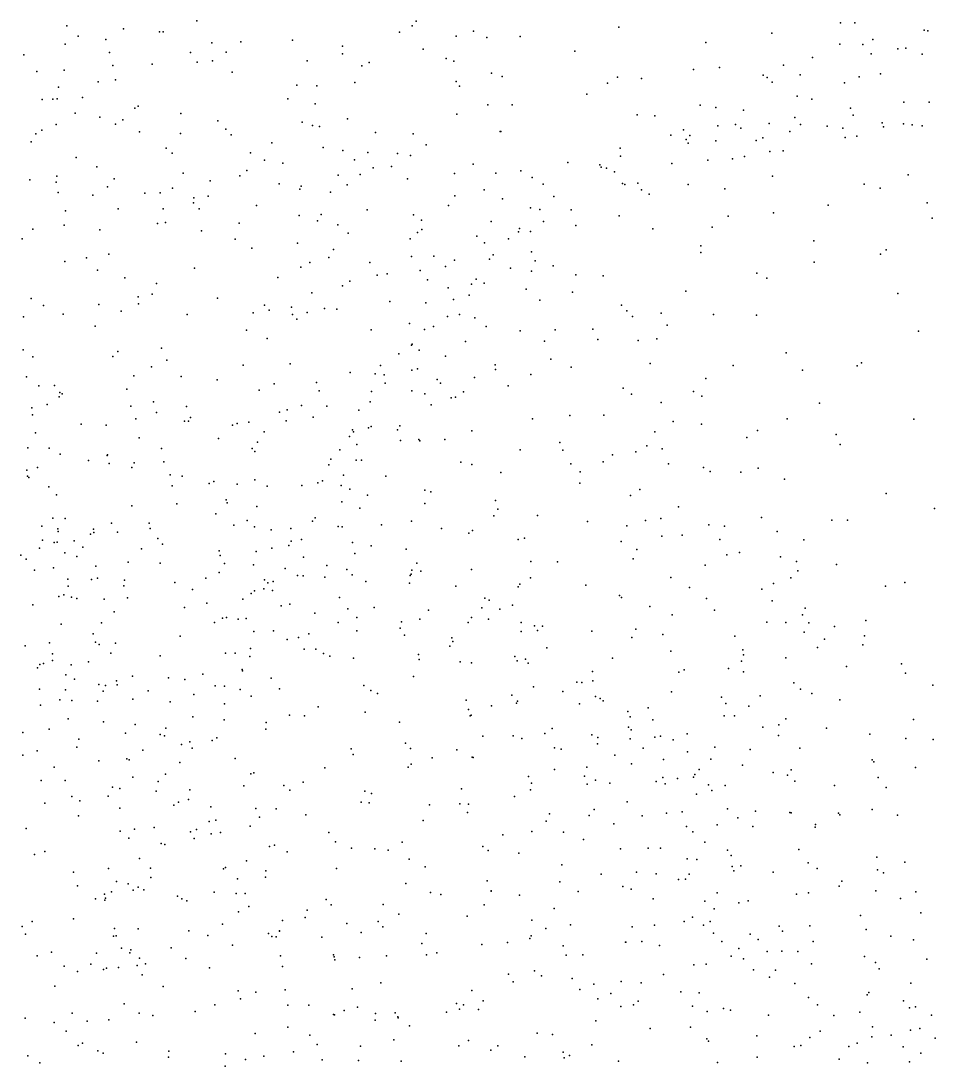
# Model space of a CAD drawing. Header units: metres. Extents: x -24.3 to 24.3, y -27.7 to 27.7.
# Drawn here: x -0.159 to 1.349, y 0.011 to 1.735 of the extents above; entities that cross this region are included whole.
import ezdxf

# ---------------------------------------------------------------- set-up
doc = ezdxf.new("R2010")
doc.units = ezdxf.units.M

msp = doc.modelspace()

# ---------------------------------------------------------------- linework, layer by layer
for p in [(-0.0828, 1.7267, 13.0702), (0.1314, 1.735, 26.5649), (0.4866, 1.7267, 0.2803), (0.4933, 1.7348, 12.5781), (0.8278, 1.7249, -12.4703), (1.1933, 1.7318, -13.4408), (1.217, 1.7319, -12.3331), (-0.0644, 1.7097, -12.4827), (0.0103, 1.722, -10.4654), (0.0696, 1.717, -12.5451), (0.0761, 1.7167, -4.5852), (0.4659, 1.7162, -12.5732), (0.5593, 1.7096, 26.7355), (0.5879, 1.7178, -12.5427), (0.6099, 1.7074, -9.9906), (0.6646, 1.709, 12.0555), (1.0797, 1.715, -12.4058), (1.331, 1.7199, -13.2408), (1.3371, 1.7184, -14.1202), (-0.0858, 1.6968, 23.7263), (-0.0186, 1.7041, -14.6329), (0.156, 1.6989, -10.3054), (0.2041, 1.7007, 10.5897), (0.2891, 1.7033, -12.6076), (0.3716, 1.6934, 11.2598), (0.9709, 1.6996, -22.1173), (1.1924, 1.6967, -13.6505), (1.2299, 1.6959, -13.2999), (1.2466, 1.7042, -13.7995), (1.3008, 1.6899, -9.8848), (-0.1537, 1.6791, 23.0659), (-0.0125, 1.683, -5.7027), (0.1208, 1.6827, 12.0125), (0.1796, 1.6836, 12.8459), (0.3718, 1.6805, 12.719), (0.5046, 1.6882, 22.3982), (0.5429, 1.6731, 21.9842), (0.7548, 1.6853, -12.5317), (1.1473, 1.6748, -0.8084), (1.2436, 1.6807, -13.9236), (1.2878, 1.6891, -14.0315), (1.3281, 1.6803, -12.3473), (-0.0072, 1.6612, 23.6665), (0.0575, 1.6635, 12.8926), (0.1322, 1.6668, 11.0838), (0.1575, 1.6694, -6.2179), (0.3137, 1.669, 11.1674), (0.4035, 1.6611, 18.4523), (0.4159, 1.6663, 19.8473), (0.5552, 1.6685, -6.7843), (0.9937, 1.6583, -12.4895), (1.0992, 1.6619, -13.5207), (-0.1324, 1.6518, -10.4904), (-0.0876, 1.6539, 11.0487), (0.1895, 1.6506, -14.9049), (0.6175, 1.6486, 11.4639), (0.6349, 1.6431, 11.5998), (0.8252, 1.6423, -0.3292), (0.8648, 1.6399, -12.5467), (0.9506, 1.6546, -9.9253), (1.0659, 1.6456, -13.3758), (1.0722, 1.6418, -7.2503), (1.1268, 1.6463, -13.708), (1.2242, 1.6425, -13.2076), (1.2595, 1.6479, -14.168), (-0.0966, 1.6255, -12.5423), (-0.0314, 1.6346, -5.359), (-0.0029, 1.6376, 23.5786), (0.2966, 1.6291, 11.1794), (0.3294, 1.6278, 0.4801), (0.3922, 1.6333, -10.0529), (0.5593, 1.6353, -4.2826), (0.5648, 1.6275, -12.6358), (0.8087, 1.6323, -9.9415), (1.0806, 1.6337, -13.6164), (1.2, 1.633, -4.41), (-0.1238, 1.6052, 26.5152), (-0.1061, 1.6057, 26.3841), (-0.099, 1.6064, 23.8534), (-0.0573, 1.6089, 1.0115), (0.2814, 1.6064, -12.6694), (0.775, 1.614, -12.5997), (1.1219, 1.6108, -13.9502), (1.146, 1.6057, -14.0914), (0.0292, 1.5911, 12.3657), (0.0348, 1.5941, 18.3563), (0.3267, 1.5984, 20.6309), (0.6116, 1.5966, 12.3653), (0.6514, 1.5966, 12.1991), (0.9618, 1.596, -13.3807), (0.9878, 1.5923, -13.5949), (1.0335, 1.5878, -13.8159), (1.2098, 1.5908, -13.0798), (1.298, 1.601, -7.4171), (1.3397, 1.6008, -14.3924), (-0.0695, 1.5828, 12.969), (-0.0284, 1.5764, 23.7408), (0.0092, 1.5718, 26.6265), (0.1053, 1.5824, -10.3172), (0.1658, 1.5704, 26.4011), (0.3801, 1.5737, 23.0945), (0.5602, 1.5812, 0.0107), (0.8577, 1.5803, 26.6322), (0.8872, 1.5786, -4.2819), (1.1181, 1.5758, -15.1339), (1.2139, 1.5796, -14.2989), (-0.1243, 1.5548, -10.4474), (-0.1009, 1.5643, 23.0001), (-0.0025, 1.5647, -12.6444), (0.037, 1.552, 23.4785), (0.179, 1.5565, -12.6804), (0.3053, 1.5679, 11.774), (0.3222, 1.5627, -10.1), (0.3338, 1.5609, 20.2181), (0.632, 1.5527, -15.1063), (0.6329, 1.5525, -9.949), (0.9344, 1.5553, -13.7286), (0.9907, 1.5619, -0.6576), (1.0201, 1.5642, -13.1581), (1.029, 1.5583, -13.9995), (1.0755, 1.5657, -12.5604), (1.1096, 1.5524, -13.0174), (1.127, 1.5639, -14.1876), (1.1711, 1.5616, -9.8381), (1.1971, 1.5578, -12.9518), (1.2621, 1.5666, -1.1018), (1.2644, 1.56, -12.5423), (1.2973, 1.565, -12.8816), (1.3113, 1.5637, -12.7198), (1.3278, 1.5618, -14.4933), (-0.1417, 1.5356, 26.1028), (-0.1339, 1.5485, 26.8637), (0.1047, 1.5495, 26.2784), (0.1879, 1.5472, 26.5287), (0.426, 1.551, -9.9955), (0.4885, 1.5485, 11.3086), (0.9133, 1.5463, -13.2598), (0.9385, 1.5394, -9.906), (0.9448, 1.5457, -13.8581), (0.9877, 1.5369, -12.616), (1.0541, 1.5376, -9.879), (1.0652, 1.5419, 26.572), (1.2009, 1.5426, -12.6687), (1.2203, 1.545, -12.7956), (0.081, 1.5253, 26.1504), (0.2202, 1.5174, 12.7987), (0.2549, 1.5337, 26.3805), (0.3396, 1.5262, -12.7093), (0.3723, 1.521, 19.6844), (0.4133, 1.518, 12.6615), (0.5095, 1.5305, -12.7044), (0.8299, 1.5251, -13.5979), (0.9419, 1.5332, -13.1046), (1.0765, 1.5197, -12.7315), (1.0988, 1.5206, -12.8448), (-0.0674, 1.5096, 9.759), (0.091, 1.5166, -5.0884), (0.2428, 1.5051, 10.0947), (0.2731, 1.5003, 26.234), (0.3915, 1.5056, 26.3961), (0.4627, 1.5164, 22.7764), (0.4838, 1.513, 11.0583), (0.7436, 1.5014, -12.7155), (0.8304, 1.512, -13.3854), (0.9744, 1.5052, -12.7875), (1.0153, 1.5073, -12.9202), (1.0348, 1.5112, -14.1635), (-0.0334, 1.4943, 26.9277), (0.1087, 1.4839, 26.8358), (0.2138, 1.4883, 26.7595), (0.4221, 1.4928, 10.3811), (0.4524, 1.495, 10.6378), (0.5566, 1.4834, -9.952), (0.5872, 1.4989, 12.4934), (0.6248, 1.4838, 11.5194), (0.6657, 1.4877, 11.6576), (0.7965, 1.4975, -13.4962), (0.7982, 1.4938, -7.0521), (0.8075, 1.4922, -13.7469), (0.8204, 1.4858, -12.8368), (0.9152, 1.4997, -13.9494), (-0.1439, 1.4727, 1.2084), (-0.1007, 1.469, 23.956), (-0.0996, 1.4786, 27.2441), (-0.0051, 1.4747, 12.561), (0.1535, 1.471, 26.0611), (0.2021, 1.4796, 11.0599), (0.2672, 1.466, -10.161), (0.3647, 1.4804, 26.6839), (0.4011, 1.4814, 26.4461), (0.4787, 1.4742, 26.6056), (0.6845, 1.4767, 11.9169), (0.7027, 1.4659, -12.8147), (0.8336, 1.4669, -13.0747), (0.859, 1.4673, -12.9769), (1.0813, 1.4789, -14.3276), (1.2322, 1.4659, -9.7833), (1.3048, 1.4808, 26.4898), (-0.0972, 1.4517, 11.0176), (-0.016, 1.461, 25.9822), (0.0457, 1.4507, 11.0353), (0.0707, 1.4512, 23.2967), (0.0912, 1.4588, 12.8404), (0.3011, 1.4576, 26.1017), (0.3036, 1.4624, -22.1945), (0.352, 1.4527, -10.0807), (0.3792, 1.4646, 11.1967), (0.6053, 1.4563, -6.8739), (0.8374, 1.4653, -9.9118), (0.8647, 1.4564, -4.4847), (0.8774, 1.4491, -14.033), (0.9418, 1.4652, -14.1161), (1.0022, 1.4582, -14.2434), (1.2588, 1.4591, -14.6634), (-0.0402, 1.4474, 23.846), (0.1261, 1.4347, 18.5957), (0.1262, 1.4431, -12.7181), (0.1499, 1.4459, -5.4421), (0.5568, 1.4464, -12.7668), (0.6354, 1.4416, 12.3253), (0.7204, 1.4454, -13.6098), (1.3361, 1.4351, -14.7367), (-0.0855, 1.4218, 27.368), (0.0014, 1.4247, 23.0829), (0.0757, 1.4251, 27.0517), (0.1352, 1.4249, 26.1799), (0.2301, 1.4304, -6.1891), (0.3, 1.4141, 20.764), (0.3363, 1.4158, 12.1964), (0.4123, 1.4231, 11.9914), (0.4888, 1.4151, 11.2774), (0.5464, 1.4305, -4.6508), (0.682, 1.4264, 12.0487), (0.6974, 1.4237, -13.356), (0.7492, 1.4235, -13.1395), (1.0825, 1.4184, -14.4803), (1.1731, 1.4309, -14.5877), (-0.0873, 1.3981, 12.8538), (0.0665, 1.4007, 0.763), (0.0798, 1.4025, 23.8718), (0.2012, 1.4012, 12.4164), (0.3307, 1.4053, -12.7705), (0.364, 1.3983, 21.3412), (0.502, 1.4062, 21.9808), (0.617, 1.4041, 26.5883), (0.7033, 1.404, -9.9234), (0.7568, 1.3976, -13.9453), (0.8279, 1.4135, -0.5552), (1.0082, 1.4128, -14.3708), (1.3444, 1.4096, -9.7157), (-0.1391, 1.3913, 24.0818), (-0.0286, 1.3903, 25.8855), (0.1389, 1.3887, -15.1285), (0.3808, 1.3848, 23.3569), (0.4954, 1.3858, 26.12), (0.5027, 1.3909, 22.4078), (0.5932, 1.3798, -9.9476), (0.6622, 1.3872, 26.3761), (0.6638, 1.3926, -13.4518), (0.682, 1.3874, -13.7817), (0.8838, 1.3921, -14.2075), (0.9818, 1.3945, -9.879), (-0.1566, 1.3755, 25.8158), (0.1949, 1.3751, -12.7607), (0.2975, 1.3685, 19.8528), (0.4835, 1.3755, -0.0252), (0.6062, 1.3689, -12.9004), (0.6454, 1.3752, -13.5685), (0.9626, 1.3638, -4.6631), (1.149, 1.3723, -9.7855), (-0.0138, 1.3504, 12.7471), (0.2222, 1.3602, -10.2283), (0.3568, 1.3577, 19.3164), (0.4853, 1.3463, 10.0823), (0.5225, 1.3467, 12.5012), (0.6201, 1.349, 26.1793), (0.6833, 1.3538, -12.978), (0.9627, 1.3529, -21.9484), (1.259, 1.3501, -21.9165), (1.2685, 1.3573, -14.7666), (-0.0864, 1.3379, -10.4586), (-0.0508, 1.344, 9.5253), (0.3032, 1.3287, 27.0204), (0.3179, 1.3365, 21.0477), (0.3492, 1.3446, 0.2096), (0.4167, 1.3364, 26.9323), (0.5419, 1.3301, 26.3237), (0.5566, 1.3405, 10.4606), (0.614, 1.3422, -13.3748), (0.6897, 1.3391, 26.6569), (0.7193, 1.331, -14.0788), (1.1497, 1.3368, 26.4026), (-0.0325, 1.324, 0.9603), (0.0129, 1.311, 12.7843), (0.1273, 1.3273, 27.173), (0.2653, 1.3115, 25.8954), (0.429, 1.3157, 21.7345), (0.4453, 1.318, -10.0237), (0.4999, 1.3232, -12.8948), (0.6491, 1.3273, -13.9454), (0.6836, 1.3221, 11.9196), (0.7567, 1.316, -4.7576), (0.8017, 1.3143, -9.9003), (1.0552, 1.3191, -9.8155), (1.072, 1.3105, -15.3657), (0.0647, 1.3018, -10.3955), (0.3718, 1.2981, 11.2086), (0.3839, 1.3055, 25.9445), (0.5119, 1.3077, 22.6094), (0.5463, 1.2944, -13.1523), (0.5846, 1.3006, -13.0412), (0.5922, 1.309, 26.8478), (0.6054, 1.3021, 11.5703), (-0.142, 1.2773, 24.6247), (0.0345, 1.2799, -12.7846), (0.058, 1.2841, 27.3218), (0.1657, 1.2776, 25.8375), (0.3211, 1.2864, 12.656), (0.5809, 1.2827, -13.8105), (0.6745, 1.2927, 12.1557), (0.7514, 1.2875, 26.1835), (0.9379, 1.2892, -14.4729), (1.2879, 1.2853, -14.8397), (-0.1214, 1.2656, 24.1085), (-0.0302, 1.2674, 23.9211), (0.035, 1.2685, 23.7893), (0.2433, 1.2662, 23.7689), (0.2878, 1.2628, 19.6527), (0.3419, 1.2605, -12.8822), (0.3621, 1.2594, 9.7282), (0.45, 1.2723, -4.9755), (0.509, 1.2698, 26.9895), (0.5547, 1.2756, 12.0749), (0.6975, 1.2743, -14.1608), (0.8322, 1.2659, 26.5812), (-0.1545, 1.247, 25.7201), (-0.0889, 1.2514, 27.5892), (0.0065, 1.2562, 11.016), (0.1152, 1.2506, 24.0708), (0.2246, 1.2532, 11.1281), (0.2507, 1.2578, -6.0468), (0.2891, 1.2508, -10.1892), (0.2964, 1.2431, 27.1219), (0.3134, 1.2538, -5.5053), (0.545, 1.2474, 12.4329), (0.565, 1.2508, -13.9147), (0.5901, 1.2454, -14.0463), (0.8407, 1.2565, -14.3867), (0.85, 1.2473, 26.2806), (0.8972, 1.2527, -7.1659), (0.9838, 1.2505, -14.5891), (1.0549, 1.2495, -14.6847), (-0.0362, 1.2314, 22.9594), (0.2131, 1.2247, 27.2296), (0.4188, 1.2256, 12.5405), (0.4824, 1.2359, -12.9555), (0.507, 1.226, -13.3472), (0.5216, 1.2306, -13.2306), (0.6088, 1.2309, 10.2458), (0.7224, 1.2255, 10.8892), (0.7845, 1.2266, 26.8124), (0.9075, 1.2333, -9.8749), (0.2475, 1.2113, 20.6505), (0.6648, 1.2237, 26.0045), (0.7927, 1.2094, -0.7033), (0.8593, 1.2076, 26.7176), (0.89, 1.2105, -14.5203), (1.322, 1.2229, 26.2899), (-0.1553, 1.1921, -12.7987), (0.0732, 1.1952, 23.5788), (0.4854, 1.1999, -15.3763), (0.4867, 1.2015, -13.6992), (0.4984, 1.1916, 26.0831), (0.5749, 1.2063, 9.9261), (0.705, 1.2067, -9.9388), (-0.1393, 1.181, 1.2108), (-0.0069, 1.1814, 25.2347), (0.001, 1.1897, 25.7258), (0.0817, 1.1752, 25.7261), (0.4647, 1.1856, 25.8427), (0.5419, 1.182, 23.1739), (0.7156, 1.1771, -6.905), (1.1035, 1.1873, -9.7685), (0.0569, 1.1642, 25.4427), (0.2076, 1.1668, 9.4022), (0.2856, 1.1693, 25.7792), (0.4346, 1.1667, 11.3436), (0.4861, 1.1586, 27.1243), (0.4952, 1.1612, -13.942), (0.6234, 1.1678, 11.7873), (0.6239, 1.1598, 27.0443), (0.7489, 1.1639, 26.9218), (0.8792, 1.1699, 26.2088), (1.0161, 1.1665, -14.7297), (1.1307, 1.159, -14.831), (1.2207, 1.1661, -7.4335), (1.228, 1.1711, -9.6728), (-0.1493, 1.1477, 24.3831), (0.0277, 1.1496, 23.0551), (0.1055, 1.1483, 27.4212), (0.1648, 1.1427, 24.272), (0.3288, 1.1387, -10.1783), (0.3844, 1.155, -0.0108), (0.4257, 1.1526, 12.4832), (0.4402, 1.1513, -13.439), (0.528, 1.1434, -0.3377), (0.5894, 1.1465, 22.9021), (0.6823, 1.1516, -14.3236), (0.971, 1.1451, 26.4663), (-0.129, 1.1329, 24.2108), (-0.1036, 1.1333, 25.6581), (-0.0944, 1.122, -12.8503), (0.0158, 1.1276, 23.8187), (0.2343, 1.1259, 20.4224), (0.259, 1.136, 20.8753), (0.3334, 1.1248, 12.5267), (0.4193, 1.1236, -13.6251), (0.4422, 1.1372, -13.2961), (0.4862, 1.1248, 12.4257), (0.5332, 1.1374, -5.1793), (0.5711, 1.123, 12.2503), (0.645, 1.1332, -9.9725), (0.8347, 1.1293, -14.5484), (0.9506, 1.1238, 26.2292), (-0.0955, 1.115, 24.0859), (-0.0905, 1.1199, 22.9172), (0.06, 1.1065, 24.7636), (0.4171, 1.1065, -13.1839), (0.5077, 1.12, -6.5533), (0.5508, 1.113, -14.15), (0.5579, 1.1145, 22.4588), (0.8482, 1.1192, 11.5752), (0.8975, 1.1057, -0.9624), (0.9645, 1.116, -9.8278), (1.1586, 1.1046, -9.7204), (-0.1406, 1.0964, 18.7481), (-0.1153, 1.1024, 9.2515), (0.0224, 1.0995, 11.0842), (0.0649, 1.089, 23.4815), (0.1146, 1.0986, 9.2081), (0.2678, 1.0894, 25.814), (0.2804, 1.0934, 11.2438), (0.3042, 1.1003, 24.0271), (0.3461, 1.0992, 21.5257), (0.3989, 1.0927, 25.7732), (0.5179, 1.1014, 11.5355), (-0.1396, 1.0849, -10.5366), (-0.0592, 1.0699, 27.6729), (0.0307, 1.0787, 23.7036), (0.1113, 1.0744, 12.6209), (0.1178, 1.0748, -12.9177), (0.121, 1.0808, -10.3908), (0.1981, 1.071, 25.7171), (0.217, 1.073, 27.3616), (0.2787, 1.0751, 21.1463), (0.3234, 1.0815, -13.0199), (0.6854, 1.0787, 25.8789), (0.7467, 1.0839, -9.958), (0.8031, 1.0848, 25.9677), (0.9172, 1.074, -14.68), (0.9637, 1.0696, 26.6965), (1.1053, 1.0783, 26.1106), (1.3143, 1.0779, -14.9733), (-0.1347, 1.0555, 24.6375), (-0.0182, 1.0681, -10.5175), (0.19, 1.0679, 0.2655), (0.2427, 1.0572, 25.5775), (0.3881, 1.0606, -5.7565), (0.39, 1.057, 27.2493), (0.4146, 1.0637, 11.4151), (0.4189, 1.0657, -13.9607), (0.4627, 1.0605, 9.4259), (0.4665, 1.0669, -22.1144), (0.5849, 1.0586, 27.146), (0.8868, 1.057, 26.8671), (1.0561, 1.0595, -14.8064), (1.1863, 1.0524, -21.8017), (0.0365, 1.0472, 23.2049), (0.1671, 1.0462, 25.0707), (0.2316, 1.0398, 12.5304), (0.3834, 1.0496, -13.8329), (0.3954, 1.0364, 21.7687), (0.4674, 1.0425, 23.7773), (0.4975, 1.0444, -10.0745), (0.4992, 1.0423, 22.1509), (0.5406, 1.0443, 11.6726), (0.73, 1.0393, 10.053), (1.0386, 1.0475, -1.1887), (1.1929, 1.0361, -14.9142), (-0.1474, 1.0309, 27.7557), (-0.1122, 1.0302, 25.5167), (-0.0938, 1.0204, 10.9969), (-0.0166, 1.018, 0.774), (-0.0161, 1.0191, 23.0538), (0.0733, 1.0298, 23.322), (0.2227, 1.0296, -13.0006), (0.2272, 1.0246, 19.5564), (0.3672, 1.0275, -13.339), (0.6649, 1.0275, -10.0017), (0.7351, 1.0269, 25.9185), (0.8174, 1.0194, 10.4517), (0.8557, 1.0243, -9.9449), (0.8735, 1.0338, 10.8297), (0.8988, 1.029, 11.7773), (-0.0471, 1.0096, 23.9756), (-0.013, 1.0049, 23.8419), (0.0282, 1.0062, 27.6077), (0.0769, 1.0078, 18.9128), (0.3492, 1.0026, -13.7498), (0.3526, 1.0118, 12.7573), (0.394, 1.0104, -10.2029), (0.4029, 1.0104, -6.0881), (0.5671, 1.007, 23.3879), (0.5849, 1.0034, 11.9549), (0.7485, 1.0045, 12.2411), (0.8016, 1.0076, -14.5934), (0.9096, 1.0041, -5.0223), (-0.1488, 0.9937, 25.1319), (-0.1477, 0.984, -10.5626), (-0.1314, 0.9981, 24.8538), (0.0241, 0.9985, 11.1731), (0.0877, 0.9861, -10.4905), (0.107, 0.9838, 25.6641), (0.3734, 0.9855, 24.3291), (0.4432, 0.9838, 25.6952), (0.6329, 0.9901, 9.5526), (0.7638, 0.9909, 25.8582), (0.9672, 0.9984, 11.1827), (0.9782, 0.9915, -9.8443), (1.029, 0.9907, 26.1851), (1.0576, 0.997, 26.5378), (-0.1457, 0.9818, 12.612), (-0.1128, 0.9666, 24.4999), (0.091, 0.968, 12.5634), (0.1516, 0.9719, 27.49), (0.1592, 0.9752, 19.1666), (0.1978, 0.9705, 9.0291), (0.2269, 0.9778, 24.8226), (0.2477, 0.9673, 11.2989), (0.3044, 0.9687, 25.705), (0.3312, 0.9729, -13.5762), (0.3385, 0.9762, -13.9268), (0.3693, 0.9683, -0.1385), (0.7634, 0.9725, -9.9902), (1.1009, 0.9788, -14.8725), (-0.0999, 0.9532, 25.4269), (0.3837, 0.9623, 11.4838), (0.4131, 0.9525, 27.3176), (0.5076, 0.961, -14.2729), (0.5173, 0.9582, 24.002), (0.8466, 0.9518, -21.9231), (0.862, 0.9617, 25.937), (1.2685, 0.9554, 25.964), (0.024, 0.9352, 25.5506), (0.0986, 0.9382, -13.0052), (0.1798, 0.9448, 12.9748), (0.1815, 0.9398, -22.2262), (0.2305, 0.934, -13.1056), (0.3706, 0.9418, 25.3242), (0.4002, 0.9313, -14.1128), (0.5074, 0.9389, 12.0303), (0.6241, 0.9437, -10.0602), (0.9259, 0.9335, -9.9289), (-0.1061, 0.9146, 24.6495), (-0.086, 0.9141, 11.0684), (0.1627, 0.9218, -9.5094), (0.3267, 0.9153, -14.014), (0.6216, 0.9183, -14.4506), (0.6277, 0.9293, 22.5515), (0.6936, 0.9192, 25.7836), (0.8971, 0.9141, -15.66), (1.0628, 0.9156, 26.6866), (1.3483, 0.9304, -9.5152), (-0.1242, 0.9015, 27.7835), (-0.0977, 0.8971, 24.1392), (-0.0092, 0.9062, 23.658), (0.0527, 0.9065, -9.5062), (0.0544, 0.8975, -9.3035), (0.1925, 0.9032, -9.3265), (0.2142, 0.911, -9.4231), (0.2263, 0.9006, 12.4181), (0.2866, 0.8975, -13.4014), (0.322, 0.9095, 27.3811), (0.3648, 0.901, 12.2904), (0.3711, 0.9003, 24.9824), (0.4361, 0.9038, 12.1195), (0.4858, 0.9099, 11.8055), (0.5352, 0.8974, 25.4853), (0.776, 0.909, 9.6994), (0.8408, 0.9022, -5.2339), (0.8714, 0.9109, 10.2436), (0.9762, 0.9034, 26.0263), (1.0021, 0.9014, -7.2259), (1.1787, 0.9116, -14.9506), (1.205, 0.9116, -1.4325), (-0.0973, 0.8926, -9.2886), (-0.0438, 0.8884, 23.1591), (-0.0389, 0.8963, -9.4141), (-0.0384, 0.8909, -10.579), (0.0003, 0.8916, 23.5018), (0.0669, 0.8809, -9.1904), (0.254, 0.8952, 11.4027), (0.3039, 0.8794, -9.2715), (0.5799, 0.8897, 25.7533), (0.5863, 0.8943, 9.2882), (0.6615, 0.8797, -6.6079), (0.6722, 0.8816, -14.5333), (0.8983, 0.8849, 26.9861), (0.9323, 0.8864, -14.7549), (0.9942, 0.8795, 26.8437), (1.0886, 0.8925, 26.2193), (-0.1281, 0.8654, 1.0473), (-0.1234, 0.8781, 22.9916), (-0.1038, 0.8744, -13.0143), (-0.0991, 0.875, -9.5501), (-0.071, 0.877, 25.1684), (-0.0568, 0.867, 23.8681), (0.0404, 0.8638, 0.4726), (0.0747, 0.8716, -9.6492), (0.2551, 0.8654, -9.6307), (0.2832, 0.8697, -10.4424), (0.2873, 0.8767, -13.8893), (0.388, 0.8746, -9.3429), (0.419, 0.8692, -14.2214), (0.4768, 0.8634, -10.2705), (0.8313, 0.8763, -14.6683), (0.8574, 0.8627, -1.109), (1.1327, 0.8788, 26.4949), (-0.1588, 0.8537, 10.6358), (-0.1502, 0.8469, -9.0846), (-0.0861, 0.8576, 24.3947), (-0.0667, 0.8516, -9.6515), (0.1685, 0.8607, -10.5184), (0.1699, 0.8528, -9.099), (0.2291, 0.8596, 20.3984), (0.3073, 0.8505, 11.5468), (0.3919, 0.8564, -9.5042), (0.8513, 0.8475, -10.0054), (1.0055, 0.8539, -9.8619), (1.0265, 0.8579, 10.8545), (1.0943, 0.8508, -9.7555), (-0.1366, 0.8287, 8.9064), (-0.1051, 0.8325, 24.0161), (-0.0353, 0.8352, 11.1484), (0.0181, 0.8421, -13.0268), (0.0708, 0.8403, -10.5559), (0.1769, 0.8396, -9.7826), (0.2251, 0.8377, 19.8485), (0.2774, 0.8318, 8.8387), (0.3461, 0.8368, 11.6661), (0.3786, 0.8298, -9.659), (0.4859, 0.8288, 24.6848), (0.4945, 0.8404, -14.3603), (0.5844, 0.83, -15.7023), (0.6823, 0.8433, 22.9062), (0.7266, 0.8428, 12.5311), (0.9701, 0.8373, 10.446), (1.1207, 0.8432, 11.3073), (1.123, 0.828, 25.7629), (1.1864, 0.8383, -9.6565), (-0.0816, 0.8139, 24.8068), (-0.0425, 0.8134, 25.0261), (-0.0323, 0.8156, -9.7481), (0.0121, 0.8126, -9.0043), (0.1462, 0.8156, -13.145), (0.1684, 0.8252, 27.5088), (0.2428, 0.813, -13.3149), (0.2974, 0.8201, 21.4974), (0.3067, 0.8197, -9.7626), (0.3426, 0.8173, -14.1551), (0.3879, 0.8212, -9.1889), (0.4833, 0.8199, -9.2744), (0.4851, 0.8223, -9.5711), (0.5007, 0.8272, 27.3169), (0.6819, 0.8161, 23.7659), (0.9132, 0.8167, 25.6398), (1.1114, 0.8161, 26.6227), (-0.0808, 0.8024, 24.5211), (0.0112, 0.8032, 13.2531), (0.0953, 0.8085, 12.4284), (0.1243, 0.7968, 25.5469), (0.2264, 0.795, 20.1861), (0.2417, 0.7983, -9.0393), (0.2488, 0.8081, -13.5078), (0.2563, 0.7951, -13.8135), (0.2571, 0.8103, -13.7023), (0.4104, 0.8101, 11.918), (0.4825, 0.8076, -0.5374), (0.5585, 0.8024, -9.3509), (0.6615, 0.8012, 24.1107), (0.6641, 0.806, 27.2268), (0.7729, 0.8042, -5.5658), (0.9444, 0.8004, -9.9556), (1.0633, 0.7974, 26.7447), (1.0826, 0.8068, -14.897), (1.2674, 0.8023, 18.7543), (1.2994, 0.8087, -9.5469), (-0.0961, 0.7853, -8.94), (-0.0878, 0.7883, 24.2477), (-0.0756, 0.7844, 23.6793), (-0.0667, 0.782, 23.3284), (-0.0212, 0.7808, 27.6929), (0.017, 0.7833, 25.3446), (0.2075, 0.7812, 20.9991), (0.2212, 0.7901, 20.6805), (0.3665, 0.7839, -10.4817), (0.6065, 0.7824, -14.528), (0.6137, 0.7793, -5.842), (0.8287, 0.7871, 27.1003), (0.8322, 0.784, 25.4215), (0.972, 0.7822, -14.8178), (1.0806, 0.778, 26.1394), (-0.139, 0.7719, 12.5312), (-0.0049, 0.7601, 25.1594), (0.1111, 0.7673, -9.8481), (0.1478, 0.7746, -10.6089), (0.2707, 0.7701, -13.9657), (0.2849, 0.7729, -15.677), (0.3805, 0.7649, -9.8088), (0.424, 0.7675, -14.3305), (0.5138, 0.763, -9.18), (0.6017, 0.7667, -0.8487), (0.6312, 0.7646, -22.0168), (0.652, 0.7711, 24.425), (0.8786, 0.7687, 25.8736), (0.9856, 0.7631, 26.9112), (1.1349, 0.7661, 26.3919), (-0.026, 0.7417, 24.8991), (0.1608, 0.7427, 11.511), (0.1738, 0.7496, 19.1814), (0.1803, 0.7508, 12.2901), (0.1998, 0.7481, -8.941), (0.2128, 0.7491, -13.2417), (0.3259, 0.758, 12.0192), (0.3646, 0.7426, -9.0218), (0.3956, 0.7509, 25.6899), (0.4692, 0.7438, 22.0305), (0.4992, 0.7479, -9.78), (0.5792, 0.7424, -10.2946), (0.5844, 0.7505, -9.2641), (0.6125, 0.748, -9.5529), (0.6663, 0.7426, 25.7565), (0.9156, 0.7552, -7.0432), (1.0717, 0.7431, -9.8339), (1.1029, 0.7426, 18.7156), (1.1306, 0.755, 26.2644), (1.1408, 0.7419, 18.5192), (1.2351, 0.7456, -9.6326), (-0.0926, 0.7397, 23.5262), (0.2257, 0.7279, -13.6077), (0.2577, 0.7286, 19.5014), (0.3954, 0.7286, 27.3936), (0.467, 0.7329, -10.4462), (0.6662, 0.7277, -9.4088), (0.6882, 0.7369, 23.1949), (0.6936, 0.7295, -10.204), (0.7016, 0.7367, 22.6603), (0.7829, 0.7284, 25.1563), (0.8554, 0.7317, -10.063), (1.1335, 0.7266, -15.778), (1.1832, 0.736, 18.4061), (-0.1117, 0.7088, 23.8903), (-0.0398, 0.7237, 11.0499), (-0.0358, 0.7101, -8.7807), (-0.0026, 0.7086, -9.8952), (0.1037, 0.7197, 27.5709), (0.2806, 0.7146, -14.0652), (0.2989, 0.7179, 11.887), (0.3163, 0.724, -9.8813), (0.4742, 0.7215, -9.0536), (0.5521, 0.7173, 12.8928), (0.5536, 0.7112, 25.7193), (0.8488, 0.7179, -6.7662), (0.9, 0.7225, 9.5244), (1.0192, 0.7198, -1.3608), (1.1669, 0.7152, 25.568), (1.2326, 0.7204, -1.5646), (-0.1519, 0.7043, 23.2693), (-0.1069, 0.691, 10.2994), (-0.0298, 0.7061, 10.7413), (-0.0106, 0.6922, -10.6964), (0.1787, 0.692, -9.9297), (0.1944, 0.6917, 25.5462), (0.2199, 0.6994, -13.7042), (0.3083, 0.6987, -14.2011), (0.328, 0.6984, 13.0996), (0.3404, 0.6914, -8.9227), (0.5489, 0.7036, -10.394), (0.7087, 0.701, -14.6786), (0.9134, 0.6955, 27.0314), (1.032, 0.6972, 18.8144), (1.1552, 0.7013, -9.7527), (1.23, 0.7059, 18.2898), (-0.1273, 0.6735, 23.4003), (-0.1215, 0.675, -10.7152), (-0.1066, 0.6797, -8.6295), (-0.0759, 0.6727, 8.6866), (-0.0473, 0.6779, 10.4347), (0.0711, 0.6876, -8.7941), (0.2189, 0.6865, 11.7826), (0.3508, 0.6871, -14.298), (0.3897, 0.6837, -10.6416), (0.4972, 0.6897, 8.7831), (0.498, 0.6817, -14.4632), (0.5661, 0.6777, -14.54), (0.5848, 0.6759, -9.0721), (0.656, 0.6864, 8.9348), (0.66, 0.6794, -10.2937), (0.6735, 0.6822, -9.2514), (0.6778, 0.6752, 24.7775), (0.8169, 0.6836, -10.1663), (1.0298, 0.6788, 10.0364), (1.0332, 0.6891, -14.8478), (1.1032, 0.6845, 18.97), (1.2938, 0.6743, -14.9848), (-0.1314, 0.6676, 23.6836), (-0.0849, 0.6561, 12.4801), (0.1414, 0.6574, -10.7318), (0.206, 0.665, 21.2057), (0.2065, 0.663, 12.0737), (0.7841, 0.6617, 23.8868), (0.9265, 0.6608, 9.2033), (0.9352, 0.6642, 18.6856), (1.0083, 0.6668, 26.0467), (1.0334, 0.6612, 26.8609), (1.203, 0.67, 10.9526), (1.3003, 0.6591, 11.5065), (-0.0702, 0.649, 24.4645), (-0.0301, 0.6401, 11.181), (-0.0192, 0.6384, 10.9418), (-0.0011, 0.6462, 10.5903), (0.0001, 0.6399, 11.3042), (0.0252, 0.6539, 11.4288), (0.0848, 0.6511, 11.5853), (0.1114, 0.6485, 25.2897), (0.1618, 0.6383, -8.7491), (0.2538, 0.6505, -10.7383), (0.4069, 0.6385, -9.9549), (0.4887, 0.6536, -10.5682), (0.7583, 0.6441, -9.4514), (0.7664, 0.6433, 27.1892), (0.7847, 0.6463, -14.7167), (1.1161, 0.6428, 12.2729), (1.3455, 0.6389, 19.1761), (-0.128, 0.6324, 10.0375), (-0.0851, 0.6314, 10.1676), (-0.023, 0.6293, 27.6626), (0.0514, 0.63, 25.0003), (0.1266, 0.624, -13.2016), (0.1768, 0.6374, 13.278), (0.2027, 0.6318, -13.84), (0.2208, 0.6212, 19.9156), (0.268, 0.6329, 27.4402), (0.4184, 0.6305, -8.8693), (0.4297, 0.6254, -14.4066), (0.6511, 0.6225, 25.7511), (0.6867, 0.6366, -9.6765), (0.7351, 0.6286, -9.56), (0.9146, 0.6283, -10.2019), (1.0608, 0.6217, -9.912), (1.1273, 0.6328, -14.8867), (1.1462, 0.6254, 18.2471), (-0.1264, 0.6061, -9.9849), (-0.0948, 0.615, 24.1598), (-0.075, 0.6136, -8.5123), (-0.0322, 0.6127, 13.4234), (0.0257, 0.6158, -8.6344), (0.0875, 0.6119, -10.0003), (0.1773, 0.6082, -13.3986), (0.576, 0.6142, -9.9085), (0.6173, 0.6048, 27.308), (0.6589, 0.6093, -9.0651), (0.6604, 0.6129, -10.4597), (0.7629, 0.6085, -10.371), (0.7889, 0.6203, -9.3261), (0.7968, 0.6174, -6.5533), (0.8018, 0.6131, 23.3736), (0.9967, 0.6192, 18.9971), (1.0041, 0.6088, 25.0443), (1.0418, 0.6043, 9.7619), (1.1922, 0.6152, 10.6373), (0.1247, 0.5871, -8.6523), (0.2842, 0.5894, -14.2315), (0.3093, 0.5885, -10.0203), (0.3318, 0.6035, -8.7724), (0.4092, 0.5947, 21.8365), (0.5794, 0.5989, 22.2976), (0.5824, 0.5886, 8.5444), (0.5842, 0.5899, -8.9262), (0.8425, 0.5958, -5.7091), (0.8465, 0.5867, 8.804), (0.8762, 0.6018, -14.7586), (1.0011, 0.5883, -10.0271), (1.0182, 0.5887, 18.3012), (-0.0811, 0.5837, 24.2763), (-0.0227, 0.5784, 24.6153), (0.0296, 0.5745, 10.3956), (0.1766, 0.5817, -13.5772), (0.2459, 0.5774, -14.0961), (0.4658, 0.578, -0.7071), (0.8434, 0.5697, 23.608), (0.8836, 0.5822, -10.3479), (1.0652, 0.5698, 19.1207), (1.0916, 0.5739, 26.7642), (1.103, 0.5835, -7.2588), (1.3137, 0.5826, 25.362), (-0.1558, 0.5613, 23.7806), (-0.1124, 0.5664, -10.79), (0.0136, 0.5599, 10.2407), (0.0707, 0.558, -8.5531), (0.0779, 0.5555, 12.1161), (0.0805, 0.5684, 11.6808), (0.1645, 0.5521, 25.2103), (0.2454, 0.5667, -0.2496), (0.603, 0.5552, -10.6671), (0.653, 0.5556, -9.8687), (0.7057, 0.5593, -10.5561), (0.7178, 0.5674, -14.6941), (0.7833, 0.5573, -5.9495), (0.7927, 0.5529, -9.6022), (0.8477, 0.5655, 18.8493), (0.8867, 0.5532, 18.4153), (0.8965, 0.5548, 18.9999), (0.9402, 0.5587, -6.9187), (1.091, 0.5559, 26.2388), (1.1701, 0.5684, 19.1969), (1.2414, 0.5584, 18.1213), (-0.0663, 0.5366, 9.932), (-0.0633, 0.5503, -10.0467), (0.1063, 0.541, 11.9585), (0.1196, 0.5457, 11.8187), (0.1236, 0.535, -22.3019), (0.1568, 0.5476, -10.0711), (0.4754, 0.5434, -14.4852), (0.6677, 0.5514, -8.9736), (0.7213, 0.5358, -9.7824), (0.7922, 0.5423, -9.1805), (0.8465, 0.5506, -10.4415), (0.8676, 0.535, -9.3857), (0.9173, 0.5491, 25.9537), (0.9857, 0.5368, -14.7929), (1.126, 0.5351, -9.8851), (1.3013, 0.5509, -7.4745), (1.3463, 0.5496, 11.9664), (-0.1554, 0.5236, 9.832), (-0.1322, 0.5308, 23.9097), (0.0158, 0.5175, 11.4892), (0.0421, 0.5318, -8.4595), (0.1944, 0.518, -13.9563), (0.3861, 0.534, 8.4357), (0.3893, 0.5248, -10.0707), (0.4837, 0.5344, -10.0307), (0.5198, 0.519, 25.6998), (0.5602, 0.5327, -10.7545), (0.5859, 0.5204, -8.8368), (0.5872, 0.52, -14.6166), (0.7322, 0.5334, -9.0524), (0.8211, 0.5234, 8.574), (0.9407, 0.529, 24.7655), (1.0442, 0.5331, 9.0121), (-0.1039, 0.5039, 24.0233), (-0.0303, 0.5145, -8.3855), (0.0198, 0.5161, 10.0834), (0.1035, 0.5115, -10.8274), (0.3425, 0.5026, -14.3365), (0.4798, 0.504, -8.7084), (0.4849, 0.5088, -22.1431), (0.7749, 0.5041, 18.6493), (0.8487, 0.5094, -10.5461), (0.9012, 0.5164, 24.4933), (0.9792, 0.517, -10.2431), (1.0315, 0.5073, -10.1024), (1.2454, 0.5158, -9.71), (1.2485, 0.5129, -14.9283), (1.3172, 0.5031, -9.6255), (0.0256, 0.4871, 10.6356), (0.0795, 0.4924, 24.9301), (0.2207, 0.493, 20.3195), (0.2255, 0.4946, -14.1593), (0.6786, 0.4884, -10.7132), (0.7215, 0.4998, 25.821), (0.7712, 0.4891, -1.2387), (0.9001, 0.4868, -6.6989), (0.9244, 0.4851, -10.4821), (0.951, 0.4874, -1.4265), (0.9529, 0.4915, -10.3802), (0.9601, 0.5, 26.9626), (1.0822, 0.4948, 26.647), (1.1057, 0.4905, 26.5287), (1.1116, 0.4997, 26.3702), (1.2555, 0.4868, 25.0684), (-0.1254, 0.4821, 12.4008), (-0.0856, 0.4819, -13.1685), (-0.0079, 0.471, 12.2468), (0.0043, 0.4684, 11.2559), (0.0678, 0.4801, 27.5526), (0.1197, 0.4667, 10.3379), (0.2088, 0.4731, -10.8582), (0.2749, 0.4735, 25.4689), (0.2847, 0.466, -14.2616), (0.3071, 0.479, -8.5521), (0.5683, 0.4682, -10.0119), (0.6819, 0.4664, -9.9089), (0.6833, 0.4774, 13.0296), (0.7756, 0.4759, -10.6492), (0.7892, 0.4822, -6.2329), (0.8128, 0.4773, -9.7172), (0.8892, 0.4803, -14.7799), (0.9038, 0.4761, 18.2856), (0.9757, 0.4745, 24.2333), (1.003, 0.4735, 26.0876), (1.118, 0.4805, 9.3188), (1.1836, 0.4738, 12.4421), (1.2686, 0.4705, 10.3934), (-0.0747, 0.4557, -10.8718), (-0.0148, 0.4561, 0.4792), (0.0642, 0.4645, -10.1381), (0.1176, 0.4503, -13.4528), (0.4088, 0.4645, 25.6661), (0.4194, 0.4602, 27.3623), (0.6552, 0.4556, -14.6711), (0.9557, 0.4595, 19.1591), (0.981, 0.4651, 12.7469), (-0.1193, 0.4446, -10.1236), (-0.0618, 0.4481, -8.2856), (0.0046, 0.436, 10.9061), (0.0935, 0.4409, -13.3309), (0.1013, 0.4461, 10.455), (0.1547, 0.4383, -13.8928), (0.2286, 0.4359, -8.448), (0.2623, 0.4352, 25.2916), (0.4023, 0.446, -8.5553), (0.4157, 0.4449, -10.8846), (0.5154, 0.4416, -14.5641), (0.5651, 0.4433, -8.7148), (0.5794, 0.4428, -1.016), (0.7869, 0.4338, -8.9602), (0.8413, 0.4465, -9.0845), (1.0069, 0.4349, 23.9379), (1.0531, 0.4313, -10.2002), (1.2453, 0.4339, 19.3228), (-0.0636, 0.4236, 9.7544), (0.1518, 0.414, -8.3426), (0.1629, 0.4163, 10.2055), (0.2349, 0.4216, 25.1591), (0.3111, 0.4251, 19.1889), (0.5046, 0.4161, -8.618), (0.578, 0.429, 27.2892), (0.7079, 0.4149, -10.7836), (0.7131, 0.4266, 8.3205), (0.7784, 0.4239, 22.7687), (0.8663, 0.4233, 23.0008), (0.9062, 0.4281, -9.5868), (0.9318, 0.4304, -15.9797), (1.0237, 0.4205, -10.3147), (1.1094, 0.4292, -10.0399), (1.1118, 0.4286, -1.6169), (1.1902, 0.4278, -14.88), (1.1923, 0.4254, 9.6006), (1.2873, 0.4249, -14.9029), (-0.1499, 0.4026, 23.9008), (0.0049, 0.3981, 11.4855), (0.0287, 0.4013, 8.3263), (0.0611, 0.4043, -13.2295), (0.1212, 0.397, -13.719), (0.1306, 0.4008, 10.0287), (0.2194, 0.4066, 20.6691), (0.6839, 0.3978, 18.7801), (0.7364, 0.3966, -8.8427), (0.8195, 0.4106, 25.9309), (0.9392, 0.4058, -9.2122), (0.9494, 0.3973, 23.365), (0.99, 0.4089, 26.8247), (1.0489, 0.4057, 18.0881), (1.1517, 0.4047, 18.0166), (1.1518, 0.4092, 24.7272), (0.0195, 0.3868, 11.6395), (0.1271, 0.386, -10.9171), (0.1549, 0.3939, 24.9537), (0.1704, 0.3962, -14.0217), (0.3492, 0.3963, -8.4411), (0.3603, 0.3805, 18.9089), (0.4704, 0.3804, 8.2155), (0.636, 0.3924, 22.4113), (0.7695, 0.3846, -14.7326), (0.9693, 0.3804, -10.611), (-0.1192, 0.3649, -8.152), (0.0728, 0.3779, 18.7717), (0.0784, 0.3764, 24.7845), (0.2513, 0.3729, 13.4216), (0.2596, 0.3753, -8.3507), (0.2807, 0.3644, -14.2798), (0.3864, 0.3701, 25.57), (0.4248, 0.3689, -14.4855), (0.4469, 0.3672, -16.0034), (0.6034, 0.3729, -10.8502), (0.6119, 0.3665, -10.0164), (0.6624, 0.3622, 18.6182), (0.8301, 0.3689, -10.7414), (0.876, 0.3704, -9.0004), (0.8963, 0.37, 26.9884), (1.0067, 0.3671, 19.2708), (1.1243, 0.3682, -10.1168), (-0.1362, 0.3598, 0.8685), (0.0366, 0.3532, 27.501), (0.2131, 0.3493, 10.1163), (0.4815, 0.3522, 27.3109), (0.9403, 0.3526, 18.1316), (0.9561, 0.3513, -9.1108), (1.0129, 0.3582, 26.6896), (1.14, 0.3463, 19.3423), (1.2534, 0.3553, -9.8434), (1.2992, 0.3474, 18.3122), (-0.072, 0.3306, -10.9654), (-0.0141, 0.3365, 24.2559), (0.0552, 0.3375, 13.5668), (0.1756, 0.3361, 27.4065), (0.1788, 0.3384, -0.3197), (0.2455, 0.3328, -10.9529), (0.3619, 0.3369, 25.4252), (0.508, 0.3394, -14.5818), (0.7337, 0.343, 18.3802), (0.8567, 0.3307, 26.0334), (0.8894, 0.3278, 19.2341), (1.0146, 0.3398, 26.3205), (1.0173, 0.3327, -9.2856), (1.0287, 0.341, 23.5741), (1.0819, 0.3305, -10.3297), (1.1545, 0.3365, 8.5666), (1.2543, 0.3343, -5.5285), (1.2643, 0.3298, 17.9474), (-0.0011, 0.3152, 10.9615), (0.0179, 0.3115, 24.385), (0.0558, 0.3216, -8.1828), (0.1986, 0.3199, -10.2056), (0.2448, 0.3223, 10.2319), (0.4761, 0.3122, -8.4531), (0.6103, 0.3164, -8.5938), (0.73, 0.3147, -8.7187), (0.7982, 0.3272, 19.1148), (0.9262, 0.3185, -9.7062), (0.9375, 0.3191, 12.9678), (0.9438, 0.3271, 26.1769), (1.1952, 0.3159, 12.6764), (-0.0654, 0.3079, -13.1933), (-0.0211, 0.2943, 11.3182), (-0.0094, 0.2984, 12.0244), (0.0262, 0.3012, -10.2368), (0.0349, 0.3058, -13.331), (0.0441, 0.3014, 24.5183), (0.16, 0.2978, 9.8327), (0.1965, 0.2956, 10.5354), (0.211, 0.2957, -14.1924), (0.5169, 0.2969, 13.3135), (0.5339, 0.2937, -10.0954), (0.6168, 0.2999, 18.7675), (0.6169, 0.2995, 27.2246), (0.7604, 0.2988, 27.1137), (0.8341, 0.3071, -9.8317), (0.8479, 0.3027, 18.197), (0.99, 0.2968, -14.8284), (1.1207, 0.2942, 18.1401), (1.1405, 0.2964, -10.5448), (1.1913, 0.3075, -10.0522), (1.2515, 0.2997, 8.7649), (1.3175, 0.2983, -14.8547), (-0.0356, 0.2864, 12.1759), (-0.0203, 0.2847, 9.6323), (-0.0193, 0.2875, -8.1159), (0.0993, 0.2911, -13.8508), (0.1069, 0.2869, -0.0826), (0.1151, 0.2834, -13.9489), (0.3446, 0.2855, 21.6118), (0.3533, 0.2767, 25.2641), (0.4389, 0.2772, -14.5269), (0.6053, 0.2765, -10.8807), (0.6636, 0.2925, 18.4629), (0.8844, 0.2868, -8.8774), (0.9692, 0.2827, -10.7372), (1.0253, 0.28, -9.1475), (1.0408, 0.2835, -5.7927), (1.2924, 0.2872, 24.5823), (0.2, 0.2651, 24.8836), (0.217, 0.2739, 20.4836), (0.3137, 0.2682, -14.3495), (0.4647, 0.2616, 25.7383), (0.7209, 0.2705, 8.082), (0.985, 0.2704, 26.4219), (1.226, 0.259, 24.2651), (1.3255, 0.2633, -9.8241), (-0.1404, 0.2495, 27.5592), (-0.0721, 0.2537, -10.2456), (0.1736, 0.2448, 10.6674), (0.2727, 0.2511, -10.2084), (0.31, 0.2561, -10.9471), (0.3786, 0.2461, -14.4477), (0.4306, 0.249, 18.749), (0.5772, 0.2578, -8.4885), (0.684, 0.2517, 25.9502), (0.7478, 0.2438, -9.9646), (0.8862, 0.2433, 18.2081), (0.9356, 0.2495, -6.5745), (0.9489, 0.2562, 26.7093), (0.9672, 0.2433, -8.9222), (0.978, 0.249, 26.5622), (1.0922, 0.2417, 17.6995), (1.1426, 0.2423, -10.6453), (-0.1567, 0.241, 23.8613), (-0.1514, 0.2283, -8.0264), (-0.0063, 0.2248, 11.5345), (-0.0046, 0.2375, 11.7489), (-0.0014, 0.2258, 11.1809), (0.0348, 0.2374, -10.9647), (0.118, 0.2336, -8.132), (0.1495, 0.226, 8.0984), (0.2499, 0.2295, -8.1909), (0.2553, 0.2245, 9.8602), (0.2676, 0.234, 24.9795), (0.2679, 0.2333, 27.3167), (0.4025, 0.2311, 25.3674), (0.4383, 0.2402, 25.5998), (0.5099, 0.2292, -8.3993), (0.683, 0.2257, -8.5555), (0.7073, 0.2375, -14.7179), (0.8498, 0.2404, 26.9439), (0.9838, 0.2298, 17.9331), (1.0442, 0.2285, -9.0562), (1.0974, 0.2334, 18.5515), (1.2357, 0.2359, -7.32), (1.2761, 0.225, -9.9621), (0.1901, 0.2104, 9.7139), (0.2622, 0.2238, 18.5649), (0.3377, 0.2236, 25.114), (0.5028, 0.2132, -10.1444), (0.6015, 0.2115, 18.5965), (0.6438, 0.2146, 18.9417), (0.6809, 0.2213, 18.4713), (0.736, 0.209, -10.8707), (0.8387, 0.2152, -1.4695), (0.839, 0.215, -14.7853), (0.8654, 0.2163, -9.8633), (0.8949, 0.2098, 19.2924), (0.9974, 0.2162, -6.0668), (1.0575, 0.2195, 17.9833), (1.1482, 0.2164, -21.9147), (1.3139, 0.2192, 19.4355), (-0.1319, 0.1924, -10.9724), (-0.1084, 0.1986, 23.9672), (-0.0339, 0.197, 11.8991), (0.007, 0.2055, 27.3902), (0.0207, 0.1975, -8.0527), (0.0227, 0.2026, -13.5342), (0.089, 0.2059, -14.0282), (0.2697, 0.1928, 10.5326), (0.3569, 0.194, 10.1191), (0.3577, 0.1908, -8.2355), (0.3995, 0.1898, -0.8713), (0.4441, 0.1928, -10.9422), (0.5104, 0.1942, 27.21), (0.5276, 0.1974, 19.0233), (0.7407, 0.1936, 26.0558), (0.768, 0.194, 19.1576), (1.0131, 0.1922, -1.6586), (1.0256, 0.2047, -14.8497), (1.0722, 0.1997, 19.3722), (1.0962, 0.2003, -9.1708), (1.1226, 0.1996, -9.2733), (1.2329, 0.1914, -10.4377), (-0.0876, 0.1757, 12.2277), (-0.0434, 0.1789, -13.2693), (0.0021, 0.1731, 24.2425), (0.0329, 0.1764, -22.4441), (0.037, 0.1888, -10.2774), (0.047, 0.1795, 10.8903), (0.1133, 0.1884, 27.313), (0.1522, 0.1726, -10.9506), (0.2727, 0.1752, -14.3123), (0.3588, 0.1862, 27.2473), (0.9515, 0.1777, 18.0211), (0.9719, 0.1789, -9.7661), (1.0333, 0.1877, -10.8067), (1.1456, 0.1796, -10.7239), (1.2512, 0.1815, -10.5994), (1.3355, 0.1871, 17.2152), (-0.0654, 0.167, 12.0808), (-0.0224, 0.1698, 11.4141), (-0.0178, 0.1722, 11.6413), (0.0413, 0.1615, 24.4315), (0.6457, 0.1625, -14.6973), (0.6887, 0.1679, -16.1489), (0.6999, 0.1595, -10.0262), (0.7507, 0.1554, 18.2294), (0.9012, 0.1619, 13.1671), (1.0495, 0.1693, -8.929), (1.076, 0.1573, 23.398), (1.0861, 0.1689, -9.6369), (1.2572, 0.1714, -16.0404), (-0.1027, 0.1423, -10.2668), (0.076, 0.142, 18.4638), (0.3875, 0.1382, 10.338), (0.4351, 0.1482, 21.8668), (0.6533, 0.1497, -8.4561), (0.7863, 0.1458, 26.2083), (0.8312, 0.1504, -9.939), (0.8644, 0.1482, 26.4639), (1.1178, 0.1467, 8.2063), (1.3095, 0.1475, -10.021), (0.1998, 0.1351, -14.2139), (0.2035, 0.1217, 10.7313), (0.2286, 0.1328, 21.0066), (0.277, 0.1363, 21.3819), (0.5852, 0.1354, 18.4963), (0.7635, 0.1373, -8.5415), (0.7928, 0.1217, 26.8372), (0.8146, 0.1307, 18.1274), (0.9298, 0.1332, -8.7196), (0.96, 0.1318, 18.9054), (1.1402, 0.1236, -9.098), (1.2375, 0.1285, 17.8603), (1.2401, 0.1319, -14.877), (0.0116, 0.1136, 9.5531), (0.161, 0.112, -8.0414), (0.2815, 0.1114, -10.2448), (0.3161, 0.1111, -8.1378), (0.3965, 0.1081, -14.4953), (0.56, 0.1142, 18.6641), (0.5649, 0.1047, 7.8345), (0.5715, 0.1115, -8.3445), (0.5958, 0.1038, 19.371), (0.6039, 0.1186, -10.1066), (0.8307, 0.1092, -10.8799), (0.8519, 0.1119, -14.8028), (0.8597, 0.1176, 22.7871), (0.9493, 0.1095, 19.3509), (1.0003, 0.1055, -14.8599), (1.1551, 0.112, -10.802), (1.2971, 0.1184, -10.3585), (1.307, 0.1068, 12.841), (1.317, 0.1087, -10.4604), (-0.1515, 0.0895, -7.9628), (-0.0743, 0.0982, 0.5365), (-0.0139, 0.0869, 24.1381), (0.0364, 0.098, -13.9611), (0.0587, 0.0944, -8.0085), (0.1285, 0.101, -0.2621), (0.3571, 0.0959, -10.9296), (0.3584, 0.0955, 9.8229), (0.3743, 0.1026, 25.0728), (0.4255, 0.0864, 19.748), (0.4261, 0.0974, 25.2087), (0.4587, 0.0987, -10.1915), (0.4629, 0.0922, -8.238), (0.4636, 0.0905, 25.898), (0.5432, 0.0997, 18.1999), (0.9734, 0.101, 8.0282), (1.0119, 0.1032, -8.7825), (1.0745, 0.0948, 17.4156), (1.1823, 0.094, -9.4954), (1.2252, 0.0996, 18.793), (1.3435, 0.0946, -10.555), (-0.104, 0.0824, -13.2302), (-0.0494, 0.0849, 11.203), (0.2815, 0.075, -14.3526), (0.482, 0.0771, 25.3901), (0.7894, 0.0854, 17.8478), (0.8792, 0.0726, -8.5736), (0.9458, 0.0751, 17.6425), (1.2463, 0.0754, -9.34), (1.3089, 0.0699, -9.8167), (1.324, 0.0728, -10.2318), (-0.0844, 0.0684, 11.9381), (0.2278, 0.0646, 27.1676), (0.3176, 0.0618, 20.1702), (0.4564, 0.054, 25.7435), (0.5797, 0.0532, 27.0288), (0.6931, 0.0653, -14.7266), (0.7182, 0.0631, 19.1632), (0.9729, 0.0559, 17.9471), (0.9754, 0.052, 23.0048), (1.0551, 0.0604, -10.8421), (1.1426, 0.0579, -8.8851), (1.1595, 0.0685, -7.1676), (1.2452, 0.0589, -9.8928), (1.2771, 0.0615, -10.7671), (1.3493, 0.0566, -9.7078), (-0.0643, 0.0445, 11.6437), (-0.0571, 0.0488, -13.5213), (-0.0319, 0.0361, -13.665), (0.0319, 0.0503, 24.3106), (0.0853, 0.0352, 10.9242), (0.3299, 0.0464, 24.9311), (0.4014, 0.0434, 9.9263), (0.5634, 0.0441, 18.8926), (0.6165, 0.0372, 26.2253), (0.6278, 0.0444, 18.3464), (0.7832, 0.0456, -8.469), (1.1166, 0.0431, -5.9365), (1.128, 0.0448, -9.8406), (1.2068, 0.0431, -9.6773), (1.2208, 0.0483, -1.9081), (1.2964, 0.0426, -9.4997), (-0.1475, 0.0279, 27.2412), (-0.0229, 0.0321, 0.2665), (0.0847, 0.0252, 27.1452), (0.1786, 0.0307, -10.2892), (0.2116, 0.0216, -14.263), (0.2418, 0.0269, -0.6912), (0.291, 0.0343, 9.7102), (0.3383, 0.0209, 18.2217), (0.398, 0.02, -8.1297), (0.4685, 0.0187, 26.0197), (0.6725, 0.026, -8.3566), (0.736, 0.0337, 26.4838), (0.7375, 0.0241, -22.2339), (0.7462, 0.0282, 18.1724), (0.8272, 0.0189, 19.2146), (1.0558, 0.0256, 19.3805), (1.1912, 0.0223, 17.7946), (1.3073, 0.018, -9.2855), (1.326, 0.0321, 17.7573), (-0.1274, 0.016, 12.0999), (0.178, 0.0107, 13.7502), (0.9905, 0.0165, -6.5672), (1.238, 0.0161, -9.0038)]:
    msp.add_point(p)

doc.saveas('drawing.dxf')
